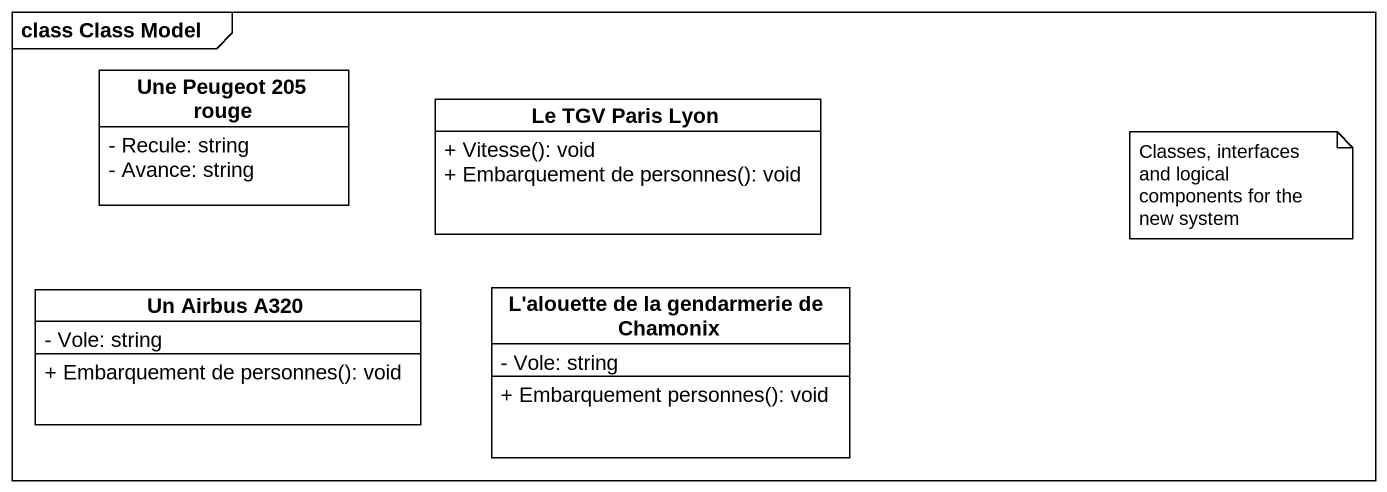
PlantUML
@startuml
mainframe class Class Model
hide circle
hide empty members
skinparam classAttributeIconSize 0
class "Une Peugeot 205 rouge" as Une_Peugeot_205_rouge {
  - Recule: string
  - Avance: string
}
class "Le TGV Paris Lyon" as Le_TGV_Paris_Lyon {
  + Vitesse(): void
  + Embarquement de personnes(): void
}
class "Un Airbus A320" as Un_Airbus_A320 {
  - Vole: string
  + Embarquement de personnes(): void
}
class "L'alouette de la gendarmerie de Chamonix" as L_alouette_de_la {
  - Vole: string
  + Embarquement personnes(): void
}
note as N1
  Classes, interfaces and logical components for the new system
end note
@enduml
